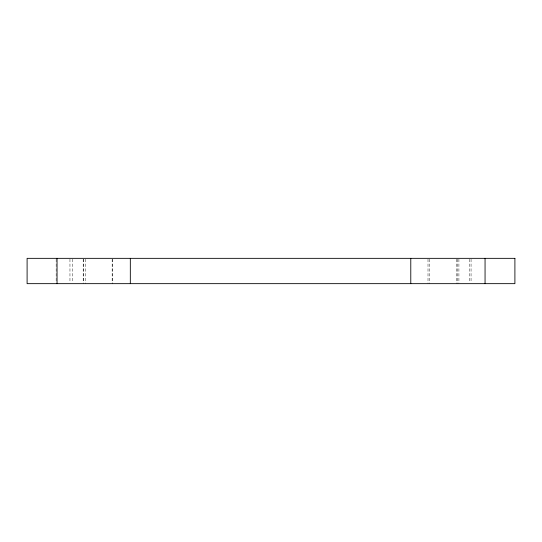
<?xml version="1.0" encoding="UTF-8"?>
<svg xmlns="http://www.w3.org/2000/svg" width="542" height="542" viewBox="0 0 542 542"><rect width="100%" height="100%" fill="white"/><g stroke="black" fill="none" stroke-linecap="round" stroke-linejoin="round"><path stroke-width="0.41" stroke-dasharray="2.71 2.03" d="M471.059 259.184L471.059 282.816M469.643 259.184L469.643 282.816M458.911 259.184L458.911 283.656M457.536 259.184L457.536 283.656M456.655 259.184L456.655 283.656M429.379 259.184L429.379 283.656M428.004 259.184L428.004 283.656M112.722 259.184L112.722 283.656M112.153 259.184L112.153 283.656M85.345 259.184L85.345 283.656M83.753 259.184L83.753 282.816M83.183 259.184L83.183 283.656M72.357 259.184L72.357 282.816M69.959 259.184L69.959 282.816M56.158 259.184L56.158 282.816"/><path stroke-width="0.81" d="M485.056 258.344L485.056 283.656M410.782 258.344L410.782 283.656M130.324 258.344L130.324 283.656M57.039 258.344L57.039 283.656M514.9 258.344L27.1 258.344L27.1 283.656L514.9 283.656L514.9 258.344"/></g></svg>
